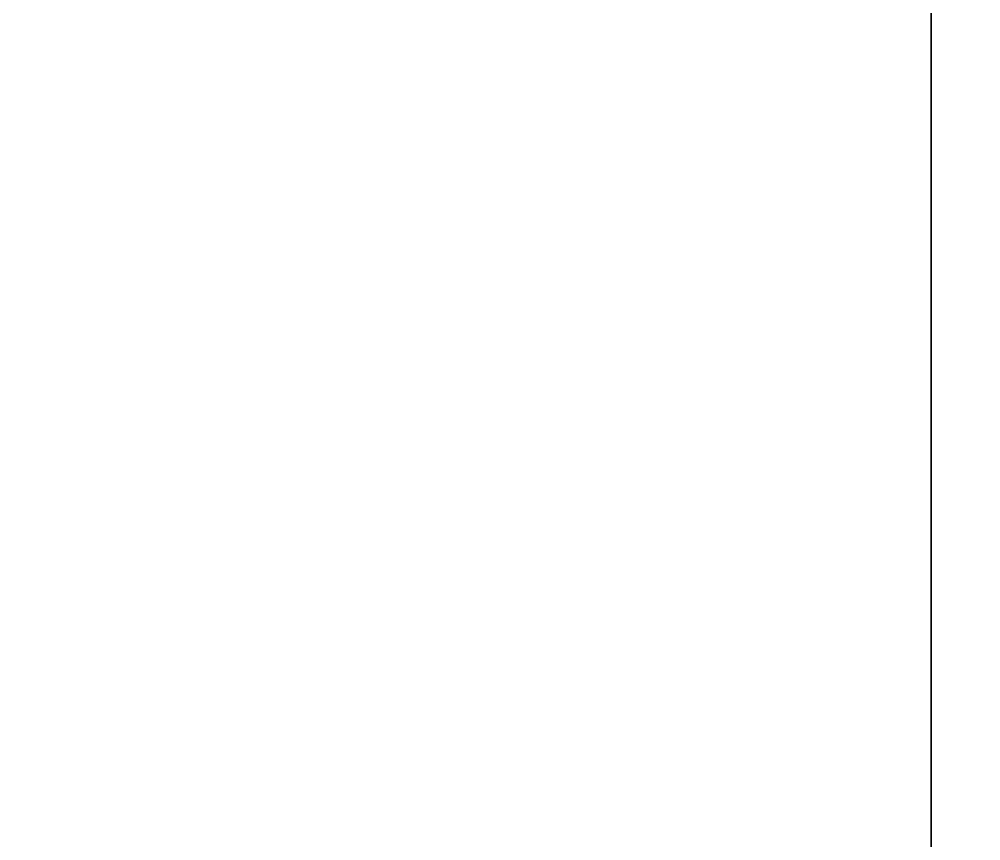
# Model space of a CAD drawing. Extents: x 0 to 4068, y -4475 to 0.
# Drawn here: x 1034 to 1596, y -1295 to -814 of the extents above; entities that cross this region are included whole.
import ezdxf

# ---------------------------------------------------------------- set-up
doc = ezdxf.new("R2010")
doc.units = 0
doc.layers.add('LAYER0', color=7, linetype='CONTINUOUS')
doc.layers.add('LAYER821', color=19, linetype='CONTINUOUS')

msp = doc.modelspace()

# ---------------------------------------------------------------- linework, layer by layer
at = {"layer": 'LAYER0', "invisible_edges": 1}
for points in [[(4068, 0), (0, -4475), (0, 0), (4068, 0)], [(4068, -4475, 5), (0, 0, 5), (0, -4475, 5), (4068, -4475, 5)], [(0, 0, 5), (4068, -4475, 5), (4068, 0, 5), (0, 0, 5)], [(0, -4475), (4068, 0), (4068, -4475), (0, -4475)]]:
    msp.add_3dface(points, dxfattribs=at)
at = {"layer": 'LAYER821'}
for points, invisible_edges in [([(1581.76, -581.37, 873), (2153, -150, 873), (1627.02, -1329, 873), (1581.76, -581.37, 873)], 7), ([(1627.02, -2076, 873), (1580.58, -597.47, 873), (1581.76, -581.37, 873), (1627.02, -2076, 873)], 5), ([(1627.02, -2076, 873), (1581.76, -581.37, 873), (1627.02, -1329, 873), (1627.02, -2076, 873)], 3), ([(1627.02, -2076, 873), (1577.27, -613.05, 873), (1580.58, -597.47, 873), (1627.02, -2076, 873)], 5), ([(1627.02, -2076, 873), (1571.59, -627.83, 873), (1577.27, -613.05, 873), (1627.02, -2076, 873)], 5), ([(1567, -2886, 873), (1571.59, -627.83, 873), (1627.02, -2076, 873), (1567, -2886, 873)], 7), ([(1567, -792, 873), (1571.59, -627.83, 873), (1567, -2886, 873), (1567, -792, 873)], 3), ([(2133, -753, 927), (1567, -792, 927), (1627.02, -1329, 927), (2133, -753, 927)], 7), ([(1567, -792, 927), (1567, -2886, 873), (1567, -2886, 927), (1567, -792, 927)], 1), ([(1567, -2886, 873), (1567, -792, 927), (1567, -792, 873), (1567, -2886, 873)], 1), ([(1627.02, -1329, 927), (1567, -792, 927), (1627.02, -2076, 927), (1627.02, -1329, 927)], 3), ([(1567, -2886, 927), (1627.02, -2076, 927), (1567, -792, 927), (1567, -2886, 927)], 3)]:
    msp.add_3dface(points, dxfattribs=dict(at, invisible_edges=invisible_edges))

doc.saveas('drawing.dxf')
